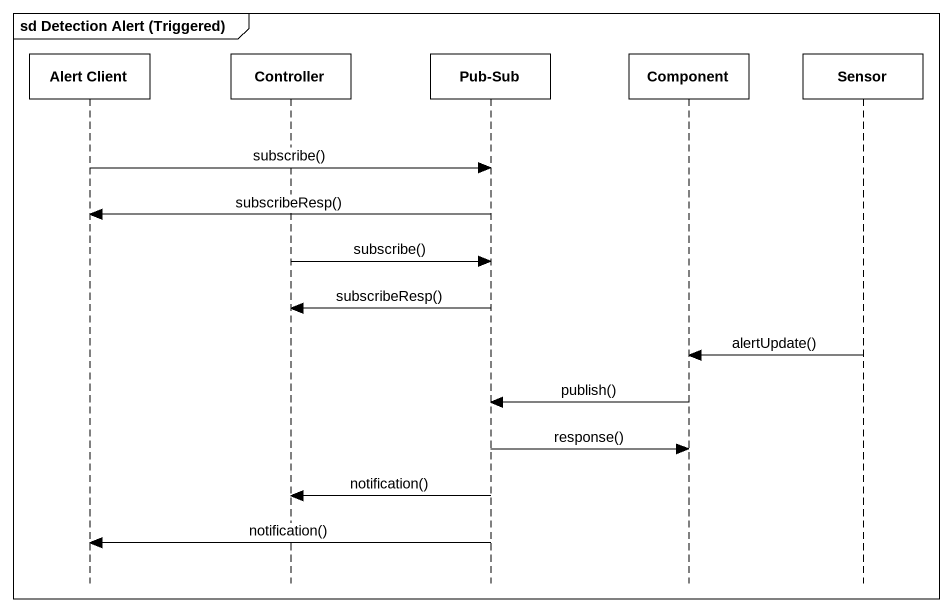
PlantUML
@startuml
mainframe sd Detection Alert (Triggered)
hide footbox
participant "Alert Client" as Alert_Client
participant Controller
participant "Pub-Sub" as Pub_Sub
participant "Component" as Component_
participant Sensor

Alert_Client -> Pub_Sub : subscribe()
Pub_Sub -> Alert_Client : subscribeResp()
Controller -> Pub_Sub : subscribe()
Pub_Sub -> Controller : subscribeResp()
Sensor -> Component_ : alertUpdate()
Component_ -> Pub_Sub : publish()
Pub_Sub -> Component_ : response()
Pub_Sub -> Controller : notification()
Pub_Sub -> Alert_Client : notification()
@enduml
